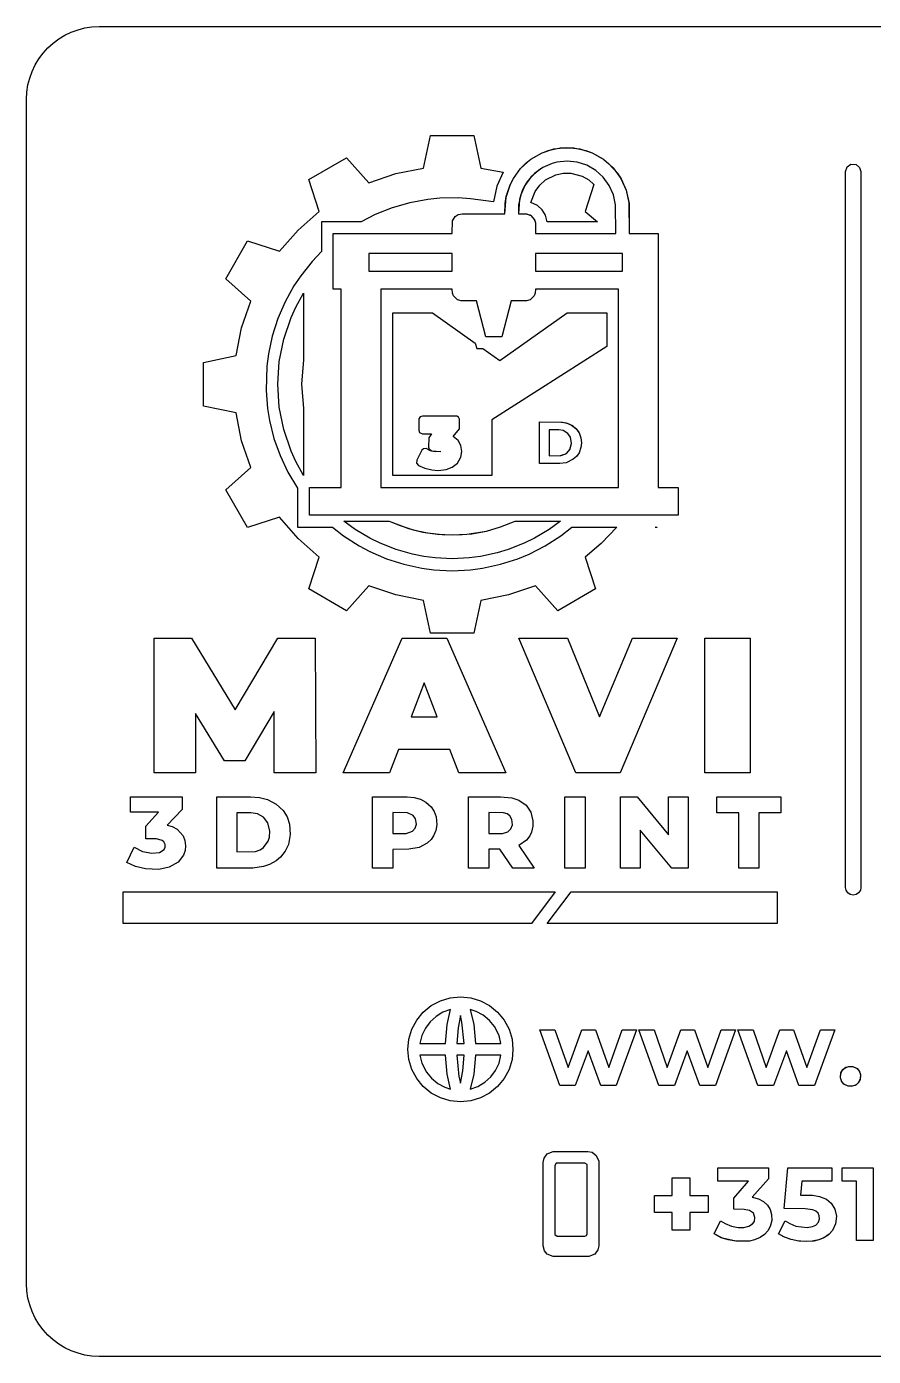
# Model space of a CAD drawing. Header units: millimetres. Extents: x 0 to 85, y 0 to 55.
# Drawn here: x 0 to 35, y 0 to 55 of the extents above; entities that cross this region are included whole.
import ezdxf

# ---------------------------------------------------------------- set-up
doc = ezdxf.new("R2010")
doc.units = ezdxf.units.MM
for name, color, linetype in [('1_BASE_PRETO', 250, 'Continuous'), ('2_COBRE', 30, 'Continuous'), ('3_BRANCO', 7, 'Continuous')]:
    doc.layers.add(name, color=color, linetype=linetype)

msp = doc.modelspace()

# ---------------------------------------------------------------- linework, layer by layer
at = {"layer": '1_BASE_PRETO'}
msp.add_lwpolyline([(82, 0), (3, 0), (2.706, 0.014), (2.415, 0.058), (2.129, 0.129), (1.852, 0.228), (1.586, 0.354), (1.333, 0.506), (1.097, 0.681), (0.879, 0.879), (0.681, 1.097), (0.506, 1.333), (0.354, 1.586), (0.228, 1.852), (0.129, 2.129), (0.058, 2.415), (0.014, 2.706), (0, 3), (0, 52), (0.014, 52.294), (0.058, 52.585), (0.129, 52.871), (0.228, 53.148), (0.354, 53.414), (0.506, 53.667), (0.681, 53.903), (0.879, 54.121), (1.097, 54.319), (1.333, 54.494), (1.586, 54.646), (1.852, 54.772), (2.129, 54.871), (2.415, 54.942), (2.706, 54.986), (3, 55), (82, 55)], dxfattribs=at)
at = {"layer": '2_COBRE'}
for points in [[(18.801, 49.149), (19.725, 48.976), (19.462, 48.397), (19.321, 47.751), (18.369, 47.878), (17.866, 47.911), (17.109, 47.899), (16.607, 47.849), (15.863, 47.714), (15.135, 47.506), (14.432, 47.228), (13.847, 46.931), (12.201, 46.931), (12.201, 45.694), (11.818, 45.289), (11.347, 44.696), (11.067, 44.277), (10.7, 43.616), (10.399, 42.922), (10.167, 42.201), (10.008, 41.462), (9.942, 40.962), (9.909, 39.954), (9.971, 39.2), (10.053, 38.702), (10.237, 37.969), (10.491, 37.256), (10.815, 36.572), (11.217, 35.905), (11.217, 34.302), (12.659, 34.302), (13.123, 33.94), (13.759, 33.53), (14.204, 33.292), (14.898, 32.992), (15.618, 32.76), (16.358, 32.6), (16.858, 32.535), (17.613, 32.497), (18.369, 32.535), (18.869, 32.6), (19.609, 32.76), (20.329, 32.992), (20.795, 33.185), (21.468, 33.53), (22.104, 33.94), (22.568, 34.302), (24.432, 34.302), (23.78, 33.622), (23.113, 33.056), (23.54, 31.742), (21.98, 30.841), (21.056, 31.868), (19.948, 31.493), (18.801, 31.264), (18.514, 29.913), (16.712, 29.913), (16.426, 31.264), (15.279, 31.493), (14.171, 31.868), (13.247, 30.841), (11.686, 31.742), (12.114, 33.056), (11.235, 33.828), (10.463, 34.707), (9.149, 34.279), (8.248, 35.84), (9.275, 36.764), (8.9, 37.872), (8.671, 39.019), (7.32, 39.305), (7.32, 41.107), (8.671, 41.394), (8.9, 42.541), (9.275, 43.649), (8.248, 44.573), (9.149, 46.133), (10.463, 45.706), (11.235, 46.585), (12.114, 47.357), (11.686, 48.67), (13.247, 49.571), (14.171, 48.544), (15.279, 48.92), (16.426, 49.149), (16.712, 50.5), (18.514, 50.5)], [(26.142, 35.942), (26.962, 35.942), (26.962, 34.794), (11.709, 34.794), (11.709, 35.942), (13.021, 35.942), (13.021, 44.143), (12.693, 44.143), (12.693, 46.439), (17.613, 46.439), (17.631, 46.968), (17.733, 47.139), (17.867, 47.228), (18.023, 47.259), (19.795, 47.259), (19.808, 47.678), (19.855, 47.973), (20.012, 48.457), (20.147, 48.723), (20.447, 49.135), (20.658, 49.346), (20.868, 49.515), (21.309, 49.769), (21.588, 49.876), (22.086, 49.982), (22.654, 49.982), (23.152, 49.876), (23.404, 49.781), (23.895, 49.497), (24.104, 49.327), (24.444, 48.948), (24.607, 48.698), (24.814, 48.233), (24.932, 47.678), (24.945, 46.439), (26.142, 46.439)], [(20.688, 47.257), (20.876, 47.19), (21.027, 47.006), (21.056, 46.889), (21.058, 46.439), (24.387, 46.439), (24.376, 47.634), (24.288, 48.046), (24.117, 48.432), (23.869, 48.773), (23.555, 49.055), (23.19, 49.266), (22.789, 49.396), (22.37, 49.44), (21.951, 49.396), (21.747, 49.341), (21.361, 49.17), (21.184, 49.055), (20.871, 48.773), (20.623, 48.432), (20.527, 48.243), (20.452, 48.046), (20.364, 47.634), (20.352, 47.259)], [(33.963, 49.203), (34.117, 49.306), (34.332, 49.296), (34.476, 49.178), (34.53, 49), (34.53, 19.4), (34.506, 19.278), (34.436, 19.174), (34.332, 19.104), (34.21, 19.08), (34.087, 19.104), (33.984, 19.174), (33.914, 19.278), (33.89, 19.4), (33.89, 49)], [(21.546, 46.931), (21.482, 47.194), (21.345, 47.422), (21.149, 47.6), (20.876, 47.721), (21.05, 48.185), (21.237, 48.443), (21.474, 48.656), (21.899, 48.873), (22.211, 48.939), (22.529, 48.939), (22.99, 48.816), (23.266, 48.656), (23.475, 48.47), (23.113, 47.357), (23.625, 46.931)], [(14.169, 44.881), (17.613, 44.881), (17.613, 45.619), (14.169, 45.619)], [(24.666, 45.619), (21.058, 45.619), (21.058, 44.881), (24.666, 44.881)], [(21.058, 44.143), (21.05, 43.981), (21.009, 43.867), (20.841, 43.699), (20.688, 43.653), (20.052, 43.651), (19.664, 42.174), (19.008, 42.174), (18.619, 43.651), (17.983, 43.653), (17.83, 43.699), (17.662, 43.867), (17.621, 43.981), (17.613, 44.143), (14.661, 44.143), (14.661, 35.942), (24.502, 35.942), (24.502, 44.143)], [(11.463, 41.213), (11.381, 40.206), (11.463, 39.199), (11.463, 36.432), (11.141, 37.014), (10.946, 37.445), (10.643, 38.338), (10.458, 39.264), (10.397, 40.206), (10.458, 41.148), (10.643, 42.074), (10.946, 42.968), (11.141, 43.398), (11.463, 43.98)], [(16.793, 43.159), (18.57, 41.905), (18.628, 41.682), (18.885, 41.682), (19.582, 41.19), (22.37, 43.159), (24.01, 43.159), (24.01, 41.764), (19.254, 38.73), (19.254, 36.434), (15.153, 36.434), (15.153, 43.159)], [(17.034, 36.642), (17.371, 36.678), (17.616, 36.774), (17.829, 36.942), (17.978, 37.197), (18.017, 37.43), (17.976, 37.678), (17.858, 37.883), (17.658, 38.046), (17.92, 38.366), (17.919, 38.762), (17.875, 38.846), (17.806, 38.887), (16.379, 38.893), (16.291, 38.857), (16.238, 38.778), (16.232, 38.302), (16.268, 38.214), (16.379, 38.155), (16.763, 38.154), (16.641, 37.985), (16.639, 37.601), (16.666, 37.526), (16.77, 37.456), (17.15, 37.43), (16.905, 37.41), (16.723, 37.458), (16.536, 37.552), (16.425, 37.543), (16.352, 37.479), (16.15, 37.064), (16.144, 36.937), (16.215, 36.851), (16.476, 36.731), (16.769, 36.662)], [(22.175, 38.638), (22.372, 38.596), (22.589, 38.495), (22.761, 38.35), (22.864, 38.203), (22.943, 37.986), (22.962, 37.787), (22.943, 37.589), (22.864, 37.372), (22.761, 37.225), (22.627, 37.105), (22.325, 36.964), (22.068, 36.927), (21.23, 36.926), (21.23, 38.648)], [(22.123, 37.264), (22.34, 37.347), (22.502, 37.529), (22.558, 37.755), (22.514, 38.022), (22.404, 38.177), (22.211, 38.289), (22.027, 38.32), (21.629, 38.321), (21.629, 37.253)], [(15.418, 34.373), (16, 34.186), (16.598, 34.057), (17.206, 33.987), (17.817, 33.977), (18.427, 34.027), (19.029, 34.136), (19.617, 34.304), (20.225, 34.548), (22.091, 34.548), (21.623, 34.206), (21.015, 33.842), (20.592, 33.633), (19.933, 33.373), (19.481, 33.235), (18.789, 33.086), (18.321, 33.024), (17.613, 32.99), (16.906, 33.024), (16.438, 33.086), (15.975, 33.178), (15.294, 33.373), (14.635, 33.633), (14.211, 33.842), (13.604, 34.206), (13.136, 34.548), (15.002, 34.548)], [(26.091, 34.302), (26.078, 34.279), (26.008, 34.302)], [(10.24, 26.676), (9.026, 24.635), (8.198, 24.635), (6.987, 26.588), (6.987, 24.133), (5.274, 24.133), (5.274, 29.709), (6.82, 29.709), (8.638, 26.741), (10.405, 29.709), (11.95, 29.709), (11.966, 24.133), (10.253, 24.133)], [(17.514, 25.105), (15.393, 25.105), (15.019, 24.133), (13.107, 24.133), (15.545, 29.709), (17.393, 29.709), (19.831, 24.133), (17.887, 24.133)], [(20.367, 29.709), (22.39, 29.709), (23.717, 26.455), (25.083, 29.709), (26.931, 29.709), (24.573, 24.133), (22.725, 24.133)], [(28.073, 29.709), (29.953, 29.709), (29.953, 24.133), (28.073, 24.133)], [(16.453, 27.864), (15.913, 26.459), (16.993, 26.459)], [(4.926, 20.165), (4.504, 20.264), (4.147, 20.428), (4.451, 21.057), (4.802, 20.888), (5.186, 20.815), (5.495, 20.841), (5.692, 20.967), (5.732, 21.064), (5.733, 21.17), (5.686, 21.277), (5.609, 21.343), (5.377, 21.404), (4.936, 21.407), (4.936, 21.934), (5.463, 22.503), (4.299, 22.503), (4.299, 23.149), (6.433, 23.149), (6.433, 22.626), (5.824, 21.968), (6.025, 21.913), (6.236, 21.802), (6.478, 21.535), (6.555, 21.34), (6.581, 21.12), (6.559, 20.922), (6.493, 20.734), (6.27, 20.44), (5.904, 20.228), (5.467, 20.143)], [(9.638, 23.12), (9.973, 23.032), (10.334, 22.845), (10.616, 22.583), (10.781, 22.32), (10.882, 22.017), (10.913, 21.583), (10.84, 21.174), (10.706, 20.89), (10.513, 20.649), (10.334, 20.5), (10.051, 20.343), (9.81, 20.262), (9.363, 20.198), (7.87, 20.196), (7.87, 23.149), (9.266, 23.149)], [(16.042, 23.116), (16.304, 23.043), (16.527, 22.929), (16.747, 22.734), (16.874, 22.538), (16.951, 22.312), (16.975, 21.99), (16.937, 21.745), (16.847, 21.528), (16.747, 21.385), (16.577, 21.225), (16.242, 21.053), (15.823, 20.973), (15.151, 20.968), (15.151, 20.196), (14.316, 20.196), (14.316, 23.149), (15.745, 23.147)], [(19.612, 23.149), (20.08, 23.102), (20.369, 23.005), (20.671, 22.795), (20.866, 22.509), (20.949, 22.155), (20.946, 21.927), (20.895, 21.689), (20.823, 21.53), (20.684, 21.345), (20.374, 21.126), (21.012, 20.196), (20.118, 20.196), (19.582, 20.981), (19.127, 20.981), (19.127, 20.196), (18.291, 20.196), (18.291, 23.149)], [(23.115, 20.196), (22.28, 20.196), (22.28, 23.149), (23.115, 23.149)], [(25.395, 21.77), (25.395, 20.196), (24.577, 20.196), (24.577, 23.149), (25.265, 23.149), (26.568, 21.575), (26.568, 23.149), (27.386, 23.149), (27.386, 20.196), (26.699, 20.196)], [(30.307, 22.486), (30.307, 20.196), (29.472, 20.196), (29.472, 22.486), (28.566, 22.486), (28.566, 23.149), (31.21, 23.149), (31.21, 22.486)], [(9.469, 20.886), (9.673, 20.958), (9.81, 21.048), (10.004, 21.312), (10.055, 21.481), (10.07, 21.723), (9.986, 22.074), (9.81, 22.298), (9.554, 22.436), (9.282, 22.481), (8.705, 22.482), (8.705, 20.863)], [(15.978, 21.718), (16.087, 21.845), (16.132, 22.017), (16.101, 22.24), (16.005, 22.377), (15.76, 22.48), (15.151, 22.491), (15.151, 21.626), (15.714, 21.631)], [(19.924, 21.699), (20.046, 21.816), (20.104, 21.979), (20.089, 22.207), (20.005, 22.353), (19.891, 22.435), (19.735, 22.48), (19.127, 22.491), (19.127, 21.626), (19.69, 21.631)], [(4, 17.9), (4, 19.212), (21.878, 19.212), (20.894, 17.9)], [(22.534, 19.212), (31.063, 19.212), (31.063, 17.9), (21.55, 17.9)], [(19.765, 11.492), (19.494, 11.162), (19.165, 10.892), (18.789, 10.691), (18.381, 10.567), (17.956, 10.525), (17.532, 10.567), (17.124, 10.691), (16.748, 10.892), (16.418, 11.162), (16.148, 11.492), (15.947, 11.868), (15.823, 12.276), (15.781, 12.7), (15.823, 13.124), (15.947, 13.532), (16.148, 13.908), (16.418, 14.238), (16.748, 14.508), (17.124, 14.709), (17.532, 14.833), (17.956, 14.875), (18.381, 14.833), (18.789, 14.709), (19.165, 14.508), (19.494, 14.238), (19.765, 13.908), (19.966, 13.532), (20.09, 13.124), (20.131, 12.7), (20.09, 12.276), (19.966, 11.868)], [(16.947, 14.061), (16.701, 13.838), (16.503, 13.571), (16.361, 13.271), (16.279, 12.94), (17.34, 12.94), (17.409, 13.721), (17.551, 14.346), (17.232, 14.232)], [(19.366, 13.642), (19.155, 13.898), (18.898, 14.109), (18.605, 14.266), (18.362, 14.346), (18.504, 13.721), (18.573, 12.94), (19.634, 12.94), (19.552, 13.271)], [(18.112, 12.94), (18.019, 13.829), (17.956, 14.097), (17.855, 13.59), (17.801, 12.94)], [(22.976, 13.506), (23.541, 13.506), (24.091, 11.944), (24.651, 13.506), (25.243, 13.506), (24.407, 11.2), (23.76, 11.2), (23.244, 12.632), (22.71, 11.2), (22.067, 11.2), (21.236, 13.506), (21.866, 13.506), (22.409, 11.944)], [(26.51, 11.944), (27.077, 13.506), (27.643, 13.506), (28.193, 11.944), (28.753, 13.506), (29.344, 13.506), (28.509, 11.2), (27.861, 11.2), (27.345, 12.632), (26.811, 11.2), (26.169, 11.2), (25.337, 13.506), (25.967, 13.506)], [(30.612, 11.944), (31.179, 13.506), (31.744, 13.506), (32.294, 11.944), (32.854, 13.506), (33.446, 13.506), (32.61, 11.2), (31.963, 11.2), (31.447, 12.632), (30.913, 11.2), (30.27, 11.2), (29.439, 13.506), (30.069, 13.506)], [(16.547, 11.758), (16.758, 11.502), (17.015, 11.291), (17.308, 11.134), (17.551, 11.054), (17.409, 11.679), (17.34, 12.46), (16.279, 12.46), (16.361, 12.129)], [(17.801, 12.46), (17.894, 11.571), (17.956, 11.303), (18.058, 11.81), (18.112, 12.46)], [(18.966, 11.339), (19.212, 11.562), (19.41, 11.829), (19.552, 12.129), (19.634, 12.46), (18.573, 12.46), (18.504, 11.679), (18.362, 11.054), (18.681, 11.168)], [(33.725, 11.388), (33.683, 11.55), (33.701, 11.722), (33.78, 11.86), (33.909, 11.956), (34.063, 11.996), (34.229, 11.979), (34.368, 11.905), (34.47, 11.781), (34.512, 11.622), (34.494, 11.449), (34.416, 11.308), (34.288, 11.208), (34.132, 11.167), (33.968, 11.185), (33.828, 11.261)], [(21.546, 4.227), (21.435, 4.363), (21.381, 4.575), (21.381, 8.025), (21.416, 8.197), (21.546, 8.373), (21.787, 8.473), (23.231, 8.475), (23.404, 8.441), (23.579, 8.31), (23.679, 8.069), (23.681, 4.575), (23.647, 4.403), (23.517, 4.227), (23.276, 4.127), (21.787, 4.127)], [(23.172, 5.004), (23.201, 5.075), (23.194, 7.933), (23.101, 7.995), (21.923, 7.987), (21.861, 7.895), (21.869, 5.037), (21.961, 4.975), (23.101, 4.975)], [(28.746, 4.91), (28.455, 5.07), (28.725, 5.601), (28.91, 5.49), (29.169, 5.39), (29.444, 5.338), (29.682, 5.336), (29.894, 5.382), (30.048, 5.479), (30.12, 5.585), (30.142, 5.751), (30.078, 5.921), (29.916, 6.037), (29.694, 6.082), (29.265, 6.086), (29.265, 6.544), (29.881, 7.243), (28.605, 7.243), (28.605, 7.8), (30.705, 7.8), (30.705, 7.35), (30.031, 6.582), (30.29, 6.515), (30.5, 6.403), (30.661, 6.251), (30.771, 6.072), (30.831, 5.867), (30.837, 5.617), (30.777, 5.379), (30.681, 5.2), (30.541, 5.044), (30.356, 4.914), (30.124, 4.816), (29.917, 4.771), (29.35, 4.762), (29.04, 4.816)], [(31.314, 4.958), (31.125, 5.07), (31.399, 5.601), (31.584, 5.49), (31.841, 5.39), (32.303, 5.332), (32.526, 5.368), (32.664, 5.434), (32.776, 5.558), (32.812, 5.685), (32.804, 5.81), (32.754, 5.927), (32.671, 6.006), (32.541, 6.064), (32.22, 6.11), (31.348, 6.111), (31.502, 7.8), (33.332, 7.8), (33.332, 7.243), (32.082, 7.243), (32.032, 6.673), (32.53, 6.662), (32.817, 6.613), (33.099, 6.498), (33.304, 6.337), (33.456, 6.088), (33.515, 5.795), (33.483, 5.487), (33.356, 5.208), (33.172, 5.013), (32.974, 4.888), (32.795, 4.817), (32.513, 4.761), (32.207, 4.749), (31.896, 4.779), (31.59, 4.85)], [(33.748, 7.8), (35.042, 7.8), (35.042, 4.8), (34.348, 4.8), (34.348, 7.243), (33.748, 7.243)], [(25.982, 5.949), (25.982, 6.651), (26.724, 6.651), (26.724, 7.38), (27.456, 7.38), (27.456, 6.651), (28.202, 6.651), (28.202, 5.949), (27.456, 5.949), (27.456, 5.22), (26.724, 5.22), (26.724, 5.949)]]:
    msp.add_lwpolyline(points, close=True, dxfattribs=at)
at = {"layer": '3_BRANCO'}
for points in [[(26.142, 46.439), (26.142, 35.942), (26.962, 35.942), (26.962, 34.794), (11.709, 34.794), (11.709, 35.942), (13.021, 35.942), (13.021, 44.143), (12.693, 44.143), (12.693, 46.439), (17.613, 46.439), (17.631, 46.968), (17.733, 47.139), (17.867, 47.228), (18.023, 47.259), (19.795, 47.259), (19.848, 47.944), (20.024, 48.484), (20.147, 48.723), (20.447, 49.135), (20.868, 49.515), (21.336, 49.781), (21.82, 49.938), (22.355, 49.998), (22.891, 49.944), (23.404, 49.781), (23.871, 49.515), (24.273, 49.157), (24.592, 48.723), (24.814, 48.233), (24.929, 47.707), (24.945, 46.439)], [(20.648, 47.259), (20.841, 47.211), (21.009, 47.042), (21.056, 46.889), (21.058, 46.439), (24.387, 46.439), (24.376, 47.634), (24.288, 48.046), (24.117, 48.432), (23.869, 48.773), (23.555, 49.055), (23.19, 49.266), (22.789, 49.396), (22.37, 49.44), (21.951, 49.396), (21.747, 49.341), (21.361, 49.17), (21.02, 48.922), (20.738, 48.609), (20.623, 48.432), (20.452, 48.046), (20.397, 47.842), (20.352, 47.259)], [(14.169, 45.619), (14.169, 44.881), (17.613, 44.881), (17.613, 45.619)], [(24.666, 44.881), (24.666, 45.619), (21.058, 45.619), (21.058, 44.881)], [(24.502, 44.143), (21.058, 44.143), (21.05, 43.981), (21.009, 43.867), (20.841, 43.699), (20.688, 43.653), (20.052, 43.651), (19.664, 42.174), (19.008, 42.174), (18.619, 43.651), (17.983, 43.653), (17.83, 43.699), (17.662, 43.867), (17.621, 43.981), (17.613, 44.143), (14.661, 44.143), (14.661, 35.942), (24.502, 35.942)], [(11.463, 41.213), (11.381, 40.206), (11.463, 39.199), (11.463, 36.432), (11.141, 37.014), (10.946, 37.445), (10.643, 38.338), (10.458, 39.264), (10.397, 40.206), (10.458, 41.148), (10.643, 42.074), (10.946, 42.968), (11.141, 43.398), (11.463, 43.98)], [(22.122, 38.644), (22.325, 38.61), (22.549, 38.519), (22.73, 38.382), (22.864, 38.203), (22.943, 37.986), (22.962, 37.787), (22.943, 37.589), (22.864, 37.372), (22.761, 37.225), (22.627, 37.105), (22.325, 36.964), (22.068, 36.927), (21.23, 36.926), (21.23, 38.648)], [(22.092, 37.259), (22.316, 37.332), (22.488, 37.504), (22.558, 37.755), (22.514, 38.022), (22.404, 38.177), (22.211, 38.289), (22.027, 38.32), (21.629, 38.321), (21.629, 37.253)], [(15.002, 34.548), (15.804, 34.242), (16.397, 34.093), (17.002, 34.004), (17.613, 33.974), (18.224, 34.004), (19.029, 34.136), (19.617, 34.304), (20.225, 34.548), (22.091, 34.548), (21.623, 34.206), (21.015, 33.842), (20.592, 33.633), (19.933, 33.373), (19.481, 33.235), (18.789, 33.086), (18.321, 33.024), (17.613, 32.99), (16.906, 33.024), (16.438, 33.086), (15.975, 33.178), (15.294, 33.373), (14.635, 33.633), (14.211, 33.842), (13.604, 34.206), (13.136, 34.548)], [(10.253, 24.133), (10.24, 26.676), (9.026, 24.635), (8.198, 24.635), (6.987, 26.588), (6.987, 24.133), (5.274, 24.133), (5.274, 29.709), (6.82, 29.709), (8.638, 26.741), (10.405, 29.709), (11.95, 29.709), (11.966, 24.133)], [(17.887, 24.133), (17.514, 25.105), (15.393, 25.105), (15.019, 24.133), (13.107, 24.133), (15.545, 29.709), (17.393, 29.709), (19.831, 24.133)], [(22.725, 24.133), (20.367, 29.709), (22.39, 29.709), (23.717, 26.455), (25.083, 29.709), (26.931, 29.709), (24.573, 24.133)], [(28.073, 24.133), (28.073, 29.709), (29.953, 29.709), (29.953, 24.133)], [(16.993, 26.459), (16.453, 27.864), (15.913, 26.459)], [(21.55, 17.9), (22.534, 19.212), (31.063, 19.212), (31.063, 17.9)], [(22.409, 11.944), (22.976, 13.506), (23.541, 13.506), (24.091, 11.944), (24.651, 13.506), (25.243, 13.506), (24.407, 11.2), (23.76, 11.2), (23.244, 12.632), (22.71, 11.2), (22.067, 11.2), (21.236, 13.506), (21.866, 13.506)], [(25.967, 13.506), (26.51, 11.944), (27.077, 13.506), (27.643, 13.506), (28.193, 11.944), (28.753, 13.506), (29.344, 13.506), (28.509, 11.2), (27.861, 11.2), (27.345, 12.632), (26.811, 11.2), (26.169, 11.2), (25.337, 13.506)], [(30.069, 13.506), (30.612, 11.944), (31.179, 13.506), (31.744, 13.506), (32.294, 11.944), (32.854, 13.506), (33.446, 13.506), (32.61, 11.2), (31.963, 11.2), (31.447, 12.632), (30.913, 11.2), (30.27, 11.2), (29.439, 13.506)], [(33.741, 11.36), (33.686, 11.515), (33.692, 11.69), (33.76, 11.835), (33.881, 11.941), (34.031, 11.993), (34.198, 11.987), (34.343, 11.924), (34.454, 11.809), (34.508, 11.657), (34.502, 11.481), (34.436, 11.333), (34.316, 11.223), (34.165, 11.17), (33.999, 11.176), (33.854, 11.241)], [(28.801, 4.889), (28.455, 5.07), (28.725, 5.601), (28.91, 5.49), (29.169, 5.39), (29.444, 5.338), (29.682, 5.336), (29.894, 5.382), (30.048, 5.479), (30.12, 5.585), (30.142, 5.751), (30.078, 5.921), (29.916, 6.037), (29.694, 6.082), (29.265, 6.086), (29.265, 6.544), (29.881, 7.243), (28.605, 7.243), (28.605, 7.8), (30.705, 7.8), (30.705, 7.35), (30.031, 6.582), (30.29, 6.515), (30.5, 6.403), (30.661, 6.251), (30.771, 6.072), (30.831, 5.867), (30.837, 5.617), (30.777, 5.379), (30.681, 5.2), (30.541, 5.044), (30.356, 4.914), (30.124, 4.816), (29.917, 4.771), (29.35, 4.762)], [(31.366, 4.933), (31.125, 5.07), (31.399, 5.601), (31.584, 5.49), (31.841, 5.39), (32.303, 5.332), (32.526, 5.368), (32.664, 5.434), (32.776, 5.558), (32.812, 5.685), (32.804, 5.81), (32.754, 5.927), (32.671, 6.006), (32.541, 6.064), (32.22, 6.11), (31.348, 6.111), (31.502, 7.8), (33.332, 7.8), (33.332, 7.243), (32.082, 7.243), (32.032, 6.673), (32.53, 6.662), (32.817, 6.613), (33.099, 6.498), (33.304, 6.337), (33.456, 6.088), (33.515, 5.795), (33.483, 5.487), (33.356, 5.208), (33.215, 5.049), (33.028, 4.917), (32.795, 4.817), (32.588, 4.771), (32.269, 4.749), (31.958, 4.769), (31.65, 4.832)], [(33.748, 7.243), (33.748, 7.8), (35.042, 7.8), (35.042, 4.8), (34.348, 4.8), (34.348, 7.243)], [(26.724, 5.949), (25.982, 5.949), (25.982, 6.651), (26.724, 6.651), (26.724, 7.38), (27.456, 7.38), (27.456, 6.651), (28.202, 6.651), (28.202, 5.949), (27.456, 5.949), (27.456, 5.22), (26.724, 5.22)]]:
    msp.add_lwpolyline(points, close=True, dxfattribs=at)

doc.saveas('drawing.dxf')
